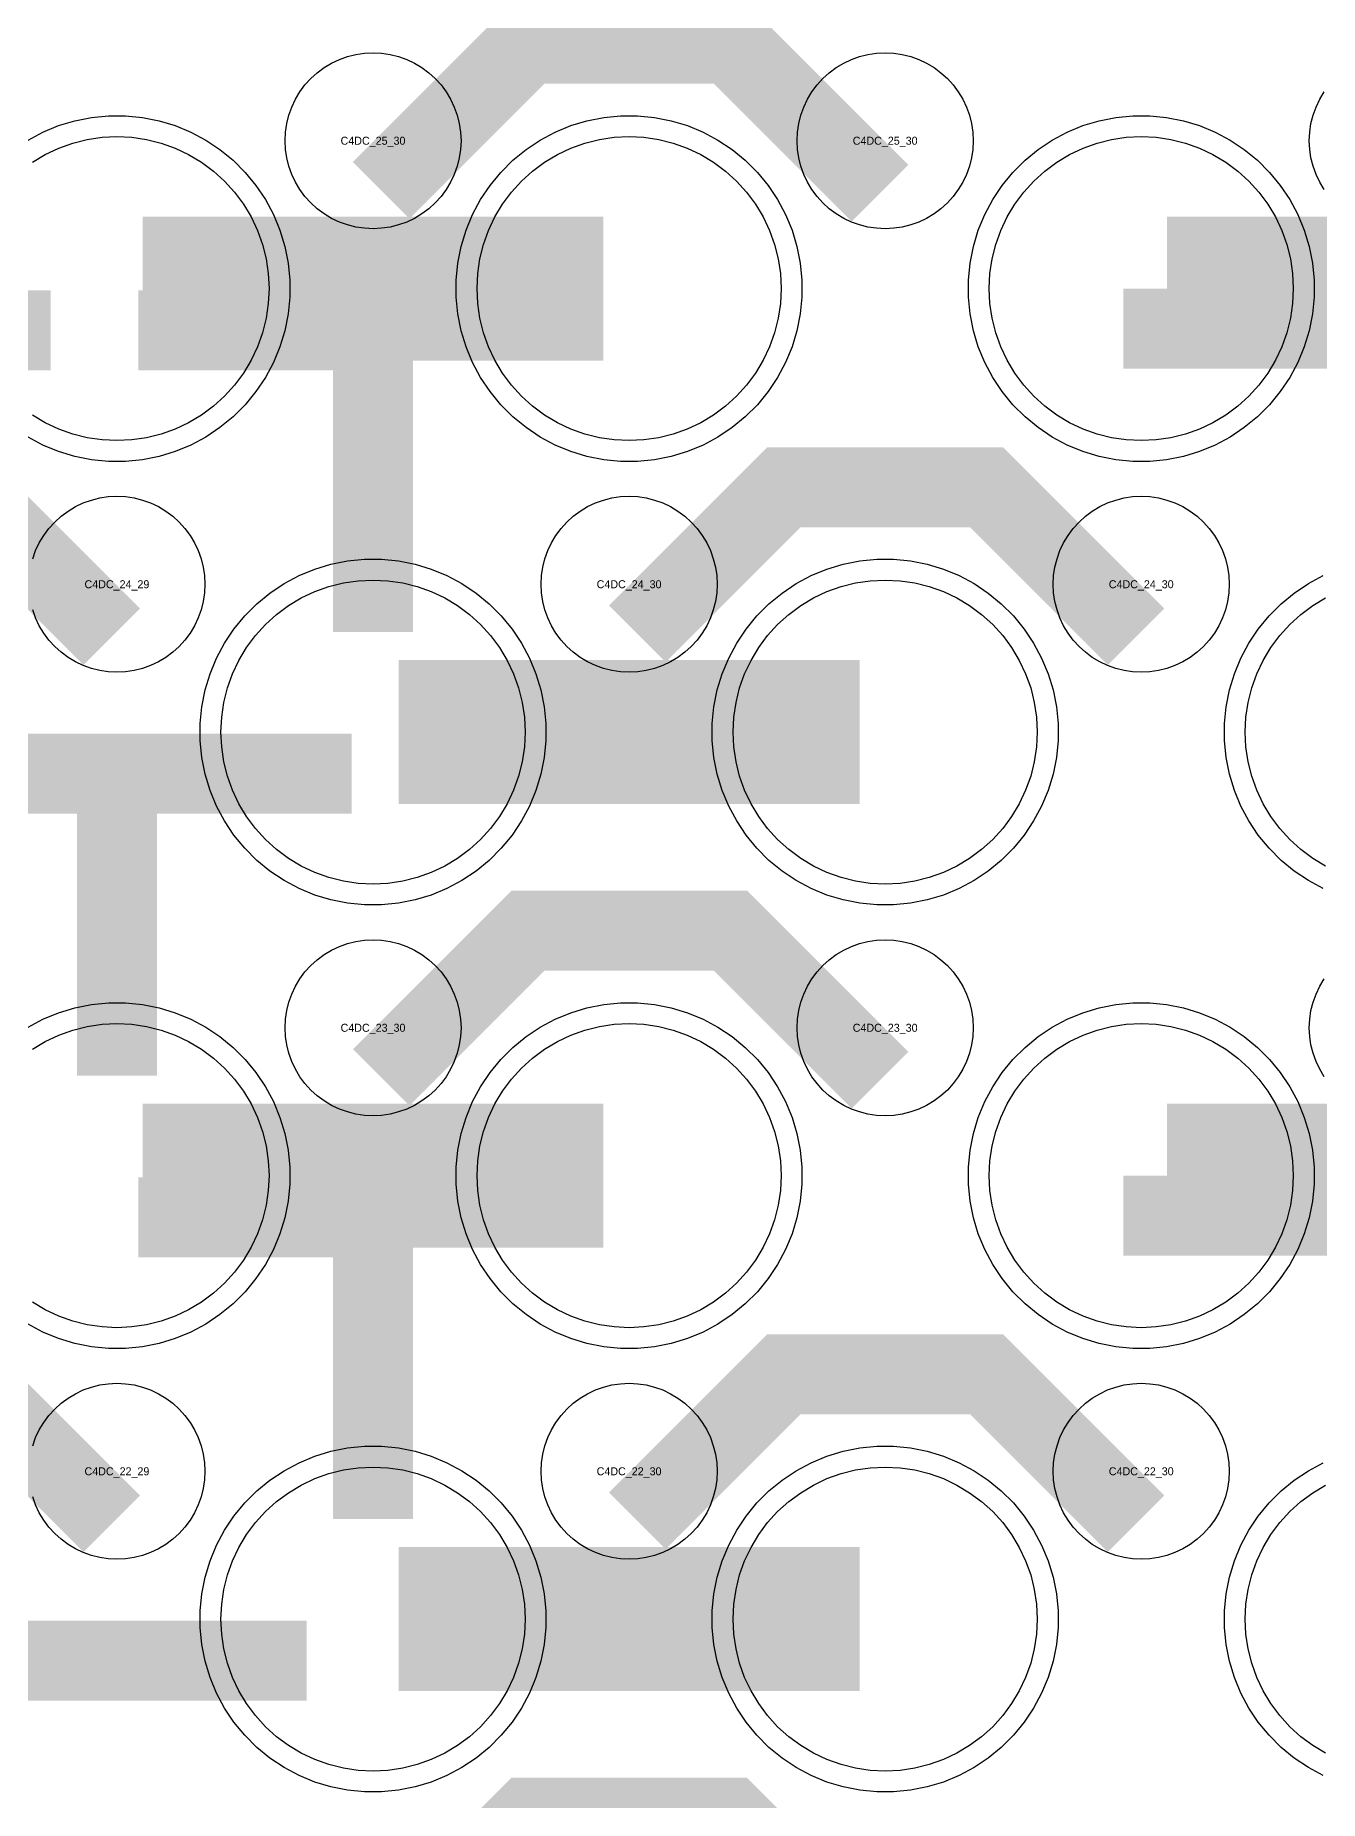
# Model space of a CAD drawing. Extents: x -11880 to 11880, y -14992 to 14992.
# Drawn here: x -2506 to -2104, y -11848 to -11296 of the extents above; entities that cross this region are included whole.
import ezdxf
from ezdxf.enums import TextEntityAlignment as Align

# ---------------------------------------------------------------- set-up
doc = ezdxf.new("R2010")
doc.units = 0
doc.header["$MEASUREMENT"] = 0
for name, color, linetype in [('GDS_775_DT_237', 138, 'CONTINUOUS'), ('RDL1_FS', 34, 'CONTINUOUS'), ('RDL_BS', 160, 'CONTINUOUS')]:
    doc.layers.add(name, color=color, linetype=linetype)

msp = doc.modelspace()

# ---------------------------------------------------------------- linework, layer by layer
at = {"layer": 'RDL1_FS'}
for points in [[(-2506.395, -11335.958), (-2502.395, -11333.56), (-2498.181, -11331.568), (-2493.791, -11329.996), (-2489.268, -11328.864), (-2484.657, -11328.18), (-2480, -11327.951), (-2475.343, -11328.18), (-2470.732, -11328.864), (-2466.209, -11329.996), (-2461.819, -11331.568), (-2457.605, -11333.56), (-2453.605, -11335.958), (-2449.86, -11338.736), (-2446.406, -11341.866), (-2443.276, -11345.32), (-2440.498, -11349.065), (-2438.1, -11353.065), (-2436.108, -11357.279), (-2434.536, -11361.669), (-2433.404, -11366.192), (-2432.72, -11370.803), (-2432.491, -11375.46), (-2432.72, -11380.117), (-2433.404, -11384.728), (-2434.536, -11389.251), (-2436.108, -11393.641), (-2438.1, -11397.855), (-2440.498, -11401.855), (-2443.276, -11405.6), (-2446.406, -11409.054), (-2449.86, -11412.184), (-2453.605, -11414.962), (-2457.605, -11417.36), (-2461.819, -11419.352), (-2466.209, -11420.924), (-2470.732, -11422.056), (-2475.343, -11422.74), (-2480, -11422.969), (-2484.657, -11422.74), (-2489.268, -11422.056), (-2493.791, -11420.924), (-2498.181, -11419.352), (-2502.395, -11417.36), (-2506.395, -11414.962)], [(-2102.395, -11555.925), (-2106.395, -11553.527), (-2110.14, -11550.749), (-2113.594, -11547.619), (-2116.724, -11544.165), (-2119.502, -11540.42), (-2121.9, -11536.42), (-2123.892, -11532.206), (-2125.464, -11527.816), (-2126.596, -11523.293), (-2127.28, -11518.682), (-2127.509, -11514.025), (-2127.28, -11509.368), (-2126.596, -11504.757), (-2125.464, -11500.234), (-2123.892, -11495.844), (-2121.9, -11491.63), (-2119.502, -11487.63), (-2116.724, -11483.885), (-2113.594, -11480.431), (-2110.14, -11477.301), (-2106.395, -11474.523), (-2102.395, -11472.125)], [(-2506.395, -11613.088), (-2502.395, -11610.69), (-2498.181, -11608.698), (-2493.791, -11607.126), (-2489.268, -11605.994), (-2484.657, -11605.31), (-2480, -11605.081), (-2475.343, -11605.31), (-2470.732, -11605.994), (-2466.209, -11607.126), (-2461.819, -11608.698), (-2457.605, -11610.69), (-2453.605, -11613.088), (-2449.86, -11615.866), (-2446.406, -11618.996), (-2443.276, -11622.45), (-2440.498, -11626.195), (-2438.1, -11630.195), (-2436.108, -11634.409), (-2434.536, -11638.799), (-2433.404, -11643.322), (-2432.72, -11647.933), (-2432.491, -11652.59), (-2432.72, -11657.247), (-2433.404, -11661.858), (-2434.536, -11666.381), (-2436.108, -11670.771), (-2438.1, -11674.985), (-2440.498, -11678.985), (-2443.276, -11682.73), (-2446.406, -11686.184), (-2449.86, -11689.314), (-2453.605, -11692.092), (-2457.605, -11694.49), (-2461.819, -11696.482), (-2466.209, -11698.054), (-2470.732, -11699.186), (-2475.343, -11699.87), (-2480, -11700.099), (-2484.657, -11699.87), (-2489.268, -11699.186), (-2493.791, -11698.054), (-2498.181, -11696.482), (-2502.395, -11694.49), (-2506.395, -11692.092)], [(-2102.395, -11833.055), (-2106.395, -11830.657), (-2110.14, -11827.879), (-2113.594, -11824.749), (-2116.724, -11821.295), (-2119.502, -11817.55), (-2121.9, -11813.55), (-2123.892, -11809.336), (-2125.464, -11804.946), (-2126.596, -11800.423), (-2127.28, -11795.812), (-2127.509, -11791.155), (-2127.28, -11786.498), (-2126.596, -11781.887), (-2125.464, -11777.364), (-2123.892, -11772.974), (-2121.9, -11768.76), (-2119.502, -11764.76), (-2116.724, -11761.015), (-2113.594, -11757.561), (-2110.14, -11754.431), (-2106.395, -11751.653), (-2102.395, -11749.255)]]:
    msp.add_lwpolyline(points, dxfattribs=at)
for points in [[(-2320, -11422.969), (-2324.657, -11422.74), (-2329.268, -11422.056), (-2333.791, -11420.924), (-2338.181, -11419.352), (-2342.395, -11417.36), (-2346.395, -11414.962), (-2350.14, -11412.184), (-2353.594, -11409.054), (-2356.724, -11405.6), (-2359.502, -11401.855), (-2361.9, -11397.855), (-2363.892, -11393.641), (-2365.464, -11389.251), (-2366.596, -11384.728), (-2367.28, -11380.117), (-2367.509, -11375.46), (-2367.28, -11370.803), (-2366.596, -11366.192), (-2365.464, -11361.669), (-2363.892, -11357.279), (-2361.9, -11353.065), (-2359.502, -11349.065), (-2356.724, -11345.32), (-2353.594, -11341.866), (-2350.14, -11338.736), (-2346.395, -11335.958), (-2342.395, -11333.56), (-2338.181, -11331.568), (-2333.791, -11329.996), (-2329.268, -11328.864), (-2324.657, -11328.18), (-2320, -11327.951), (-2315.343, -11328.18), (-2310.732, -11328.864), (-2306.209, -11329.996), (-2301.819, -11331.568), (-2297.605, -11333.56), (-2293.605, -11335.958), (-2289.86, -11338.736), (-2286.406, -11341.866), (-2283.276, -11345.32), (-2280.498, -11349.065), (-2278.1, -11353.065), (-2276.108, -11357.279), (-2274.536, -11361.669), (-2273.404, -11366.192), (-2272.72, -11370.803), (-2272.491, -11375.46), (-2272.72, -11380.117), (-2273.404, -11384.728), (-2274.536, -11389.251), (-2276.108, -11393.641), (-2278.1, -11397.855), (-2280.498, -11401.855), (-2283.276, -11405.6), (-2286.406, -11409.054), (-2289.86, -11412.184), (-2293.605, -11414.962), (-2297.605, -11417.36), (-2301.819, -11419.352), (-2306.209, -11420.924), (-2310.732, -11422.056), (-2315.343, -11422.74)], [(-2160, -11422.969), (-2164.657, -11422.74), (-2169.268, -11422.056), (-2173.791, -11420.924), (-2178.181, -11419.352), (-2182.395, -11417.36), (-2186.395, -11414.962), (-2190.14, -11412.184), (-2193.594, -11409.054), (-2196.724, -11405.6), (-2199.502, -11401.855), (-2201.9, -11397.855), (-2203.892, -11393.641), (-2205.464, -11389.251), (-2206.596, -11384.728), (-2207.28, -11380.117), (-2207.509, -11375.46), (-2207.28, -11370.803), (-2206.596, -11366.192), (-2205.464, -11361.669), (-2203.892, -11357.279), (-2201.9, -11353.065), (-2199.502, -11349.065), (-2196.724, -11345.32), (-2193.594, -11341.866), (-2190.14, -11338.736), (-2186.395, -11335.958), (-2182.395, -11333.56), (-2178.181, -11331.568), (-2173.791, -11329.996), (-2169.268, -11328.864), (-2164.657, -11328.18), (-2160, -11327.951), (-2155.343, -11328.18), (-2150.732, -11328.864), (-2146.209, -11329.996), (-2141.819, -11331.568), (-2137.605, -11333.56), (-2133.605, -11335.958), (-2129.86, -11338.736), (-2126.406, -11341.866), (-2123.276, -11345.32), (-2120.498, -11349.065), (-2118.1, -11353.065), (-2116.108, -11357.279), (-2114.536, -11361.669), (-2113.404, -11366.192), (-2112.72, -11370.803), (-2112.491, -11375.46), (-2112.72, -11380.117), (-2113.404, -11384.728), (-2114.536, -11389.251), (-2116.108, -11393.641), (-2118.1, -11397.855), (-2120.498, -11401.855), (-2123.276, -11405.6), (-2126.406, -11409.054), (-2129.86, -11412.184), (-2133.605, -11414.962), (-2137.605, -11417.36), (-2141.819, -11419.352), (-2146.209, -11420.924), (-2150.732, -11422.056), (-2155.343, -11422.74)], [(-2400, -11561.534), (-2404.657, -11561.305), (-2409.268, -11560.621), (-2413.791, -11559.489), (-2418.181, -11557.917), (-2422.395, -11555.925), (-2426.395, -11553.527), (-2430.14, -11550.749), (-2433.594, -11547.619), (-2436.724, -11544.165), (-2439.502, -11540.42), (-2441.9, -11536.42), (-2443.892, -11532.206), (-2445.464, -11527.816), (-2446.596, -11523.293), (-2447.28, -11518.682), (-2447.509, -11514.025), (-2447.28, -11509.368), (-2446.596, -11504.757), (-2445.464, -11500.234), (-2443.892, -11495.844), (-2441.9, -11491.63), (-2439.502, -11487.63), (-2436.724, -11483.885), (-2433.594, -11480.431), (-2430.14, -11477.301), (-2426.395, -11474.523), (-2422.395, -11472.125), (-2418.181, -11470.133), (-2413.791, -11468.561), (-2409.268, -11467.429), (-2404.657, -11466.745), (-2400, -11466.516), (-2395.343, -11466.745), (-2390.732, -11467.429), (-2386.209, -11468.561), (-2381.819, -11470.133), (-2377.605, -11472.125), (-2373.605, -11474.523), (-2369.86, -11477.301), (-2366.406, -11480.431), (-2363.276, -11483.885), (-2360.498, -11487.63), (-2358.1, -11491.63), (-2356.108, -11495.844), (-2354.536, -11500.234), (-2353.404, -11504.757), (-2352.72, -11509.368), (-2352.491, -11514.025), (-2352.72, -11518.682), (-2353.404, -11523.293), (-2354.536, -11527.816), (-2356.108, -11532.206), (-2358.1, -11536.42), (-2360.498, -11540.42), (-2363.276, -11544.165), (-2366.406, -11547.619), (-2369.86, -11550.749), (-2373.605, -11553.527), (-2377.605, -11555.925), (-2381.819, -11557.917), (-2386.209, -11559.489), (-2390.732, -11560.621), (-2395.343, -11561.305)], [(-2240, -11561.534), (-2244.657, -11561.305), (-2249.268, -11560.621), (-2253.791, -11559.489), (-2258.181, -11557.917), (-2262.395, -11555.925), (-2266.395, -11553.527), (-2270.14, -11550.749), (-2273.594, -11547.619), (-2276.724, -11544.165), (-2279.502, -11540.42), (-2281.9, -11536.42), (-2283.892, -11532.206), (-2285.464, -11527.816), (-2286.596, -11523.293), (-2287.28, -11518.682), (-2287.509, -11514.025), (-2287.28, -11509.368), (-2286.596, -11504.757), (-2285.464, -11500.234), (-2283.892, -11495.844), (-2281.9, -11491.63), (-2279.502, -11487.63), (-2276.724, -11483.885), (-2273.594, -11480.431), (-2270.14, -11477.301), (-2266.395, -11474.523), (-2262.395, -11472.125), (-2258.181, -11470.133), (-2253.791, -11468.561), (-2249.268, -11467.429), (-2244.657, -11466.745), (-2240, -11466.516), (-2235.343, -11466.745), (-2230.732, -11467.429), (-2226.209, -11468.561), (-2221.819, -11470.133), (-2217.605, -11472.125), (-2213.605, -11474.523), (-2209.86, -11477.301), (-2206.406, -11480.431), (-2203.276, -11483.885), (-2200.498, -11487.63), (-2198.1, -11491.63), (-2196.108, -11495.844), (-2194.536, -11500.234), (-2193.404, -11504.757), (-2192.72, -11509.368), (-2192.491, -11514.025), (-2192.72, -11518.682), (-2193.404, -11523.293), (-2194.536, -11527.816), (-2196.108, -11532.206), (-2198.1, -11536.42), (-2200.498, -11540.42), (-2203.276, -11544.165), (-2206.406, -11547.619), (-2209.86, -11550.749), (-2213.605, -11553.527), (-2217.605, -11555.925), (-2221.819, -11557.917), (-2226.209, -11559.489), (-2230.732, -11560.621), (-2235.343, -11561.305)], [(-2320, -11700.099), (-2324.657, -11699.87), (-2329.268, -11699.186), (-2333.791, -11698.054), (-2338.181, -11696.482), (-2342.395, -11694.49), (-2346.395, -11692.092), (-2350.14, -11689.314), (-2353.594, -11686.184), (-2356.724, -11682.73), (-2359.502, -11678.985), (-2361.9, -11674.985), (-2363.892, -11670.771), (-2365.464, -11666.381), (-2366.596, -11661.858), (-2367.28, -11657.247), (-2367.509, -11652.59), (-2367.28, -11647.933), (-2366.596, -11643.322), (-2365.464, -11638.799), (-2363.892, -11634.409), (-2361.9, -11630.195), (-2359.502, -11626.195), (-2356.724, -11622.45), (-2353.594, -11618.996), (-2350.14, -11615.866), (-2346.395, -11613.088), (-2342.395, -11610.69), (-2338.181, -11608.698), (-2333.791, -11607.126), (-2329.268, -11605.994), (-2324.657, -11605.31), (-2320, -11605.081), (-2315.343, -11605.31), (-2310.732, -11605.994), (-2306.209, -11607.126), (-2301.819, -11608.698), (-2297.605, -11610.69), (-2293.605, -11613.088), (-2289.86, -11615.866), (-2286.406, -11618.996), (-2283.276, -11622.45), (-2280.498, -11626.195), (-2278.1, -11630.195), (-2276.108, -11634.409), (-2274.536, -11638.799), (-2273.404, -11643.322), (-2272.72, -11647.933), (-2272.491, -11652.59), (-2272.72, -11657.247), (-2273.404, -11661.858), (-2274.536, -11666.381), (-2276.108, -11670.771), (-2278.1, -11674.985), (-2280.498, -11678.985), (-2283.276, -11682.73), (-2286.406, -11686.184), (-2289.86, -11689.314), (-2293.605, -11692.092), (-2297.605, -11694.49), (-2301.819, -11696.482), (-2306.209, -11698.054), (-2310.732, -11699.186), (-2315.343, -11699.87)], [(-2160, -11700.099), (-2164.657, -11699.87), (-2169.268, -11699.186), (-2173.791, -11698.054), (-2178.181, -11696.482), (-2182.395, -11694.49), (-2186.395, -11692.092), (-2190.14, -11689.314), (-2193.594, -11686.184), (-2196.724, -11682.73), (-2199.502, -11678.985), (-2201.9, -11674.985), (-2203.892, -11670.771), (-2205.464, -11666.381), (-2206.596, -11661.858), (-2207.28, -11657.247), (-2207.509, -11652.59), (-2207.28, -11647.933), (-2206.596, -11643.322), (-2205.464, -11638.799), (-2203.892, -11634.409), (-2201.9, -11630.195), (-2199.502, -11626.195), (-2196.724, -11622.45), (-2193.594, -11618.996), (-2190.14, -11615.866), (-2186.395, -11613.088), (-2182.395, -11610.69), (-2178.181, -11608.698), (-2173.791, -11607.126), (-2169.268, -11605.994), (-2164.657, -11605.31), (-2160, -11605.081), (-2155.343, -11605.31), (-2150.732, -11605.994), (-2146.209, -11607.126), (-2141.819, -11608.698), (-2137.605, -11610.69), (-2133.605, -11613.088), (-2129.86, -11615.866), (-2126.406, -11618.996), (-2123.276, -11622.45), (-2120.498, -11626.195), (-2118.1, -11630.195), (-2116.108, -11634.409), (-2114.536, -11638.799), (-2113.404, -11643.322), (-2112.72, -11647.933), (-2112.491, -11652.59), (-2112.72, -11657.247), (-2113.404, -11661.858), (-2114.536, -11666.381), (-2116.108, -11670.771), (-2118.1, -11674.985), (-2120.498, -11678.985), (-2123.276, -11682.73), (-2126.406, -11686.184), (-2129.86, -11689.314), (-2133.605, -11692.092), (-2137.605, -11694.49), (-2141.819, -11696.482), (-2146.209, -11698.054), (-2150.732, -11699.186), (-2155.343, -11699.87)], [(-2400, -11838.664), (-2404.657, -11838.435), (-2409.268, -11837.751), (-2413.791, -11836.619), (-2418.181, -11835.047), (-2422.395, -11833.055), (-2426.395, -11830.657), (-2430.14, -11827.879), (-2433.594, -11824.749), (-2436.724, -11821.295), (-2439.502, -11817.55), (-2441.9, -11813.55), (-2443.892, -11809.336), (-2445.464, -11804.946), (-2446.596, -11800.423), (-2447.28, -11795.812), (-2447.509, -11791.155), (-2447.28, -11786.498), (-2446.596, -11781.887), (-2445.464, -11777.364), (-2443.892, -11772.974), (-2441.9, -11768.76), (-2439.502, -11764.76), (-2436.724, -11761.015), (-2433.594, -11757.561), (-2430.14, -11754.431), (-2426.395, -11751.653), (-2422.395, -11749.255), (-2418.181, -11747.263), (-2413.791, -11745.691), (-2409.268, -11744.559), (-2404.657, -11743.875), (-2400, -11743.646), (-2395.343, -11743.875), (-2390.732, -11744.559), (-2386.209, -11745.691), (-2381.819, -11747.263), (-2377.605, -11749.255), (-2373.605, -11751.653), (-2369.86, -11754.431), (-2366.406, -11757.561), (-2363.276, -11761.015), (-2360.498, -11764.76), (-2358.1, -11768.76), (-2356.108, -11772.974), (-2354.536, -11777.364), (-2353.404, -11781.887), (-2352.72, -11786.498), (-2352.491, -11791.155), (-2352.72, -11795.812), (-2353.404, -11800.423), (-2354.536, -11804.946), (-2356.108, -11809.336), (-2358.1, -11813.55), (-2360.498, -11817.55), (-2363.276, -11821.295), (-2366.406, -11824.749), (-2369.86, -11827.879), (-2373.605, -11830.657), (-2377.605, -11833.055), (-2381.819, -11835.047), (-2386.209, -11836.619), (-2390.732, -11837.751), (-2395.343, -11838.435)], [(-2240, -11838.664), (-2244.657, -11838.435), (-2249.268, -11837.751), (-2253.791, -11836.619), (-2258.181, -11835.047), (-2262.395, -11833.055), (-2266.395, -11830.657), (-2270.14, -11827.879), (-2273.594, -11824.749), (-2276.724, -11821.295), (-2279.502, -11817.55), (-2281.9, -11813.55), (-2283.892, -11809.336), (-2285.464, -11804.946), (-2286.596, -11800.423), (-2287.28, -11795.812), (-2287.509, -11791.155), (-2287.28, -11786.498), (-2286.596, -11781.887), (-2285.464, -11777.364), (-2283.892, -11772.974), (-2281.9, -11768.76), (-2279.502, -11764.76), (-2276.724, -11761.015), (-2273.594, -11757.561), (-2270.14, -11754.431), (-2266.395, -11751.653), (-2262.395, -11749.255), (-2258.181, -11747.263), (-2253.791, -11745.691), (-2249.268, -11744.559), (-2244.657, -11743.875), (-2240, -11743.646), (-2235.343, -11743.875), (-2230.732, -11744.559), (-2226.209, -11745.691), (-2221.819, -11747.263), (-2217.605, -11749.255), (-2213.605, -11751.653), (-2209.86, -11754.431), (-2206.406, -11757.561), (-2203.276, -11761.015), (-2200.498, -11764.76), (-2198.1, -11768.76), (-2196.108, -11772.974), (-2194.536, -11777.364), (-2193.404, -11781.887), (-2192.72, -11786.498), (-2192.491, -11791.155), (-2192.72, -11795.812), (-2193.404, -11800.423), (-2194.536, -11804.946), (-2196.108, -11809.336), (-2198.1, -11813.55), (-2200.498, -11817.55), (-2203.276, -11821.295), (-2206.406, -11824.749), (-2209.86, -11827.879), (-2213.605, -11830.657), (-2217.605, -11833.055), (-2221.819, -11835.047), (-2226.209, -11836.619), (-2230.732, -11837.751), (-2235.343, -11838.435)]]:
    msp.add_lwpolyline(points, close=True, dxfattribs=at)
for points in [[(-2471.998, -11375.46, 45, 45, 0), (-2399.998, -11375.46, 45, 45, 0)], [(-2399.998, -11375.46, 45, 45, 0), (-2327.998, -11375.46, 45, 45, 0)], [(-2151.998, -11375.46, 45, 45, 0), (-2079.998, -11375.46, 45, 45, 0)], [(-2391.998, -11514.025, 45, 45, 0), (-2319.998, -11514.025, 45, 45, 0)], [(-2319.998, -11514.025, 45, 45, 0), (-2247.998, -11514.025, 45, 45, 0)], [(-2471.998, -11652.59, 45, 45, 0), (-2399.998, -11652.59, 45, 45, 0)], [(-2399.998, -11652.59, 45, 45, 0), (-2327.998, -11652.59, 45, 45, 0)], [(-2151.998, -11652.59, 45, 45, 0), (-2079.998, -11652.59, 45, 45, 0)], [(-2391.998, -11791.155, 45, 45, 0), (-2319.998, -11791.155, 45, 45, 0)], [(-2319.998, -11791.155, 45, 45, 0), (-2247.998, -11791.155, 45, 45, 0)]]:
    msp.add_lwpolyline(points, format="xyseb", dxfattribs=at)
at = {"layer": 'RDL_BS'}
for points in [[(-2397.438, -11344.774, 25, 25, 0), (-2351.623, -11298.959, 25, 25, 0), (-2318.07, -11298.959, 25, 25, 0)], [(-2241.599, -11345.673, 25, 25, 0), (-2288.313, -11298.959, 25, 25, 0), (-2318.071, -11298.959, 25, 25, 0)], [(-2400, -11482.75, 25, 25, 0), (-2400, -11375.973, 25, 25, 0)], [(-2609.984, -11388.473, 25, 25, 0), (-2500.719, -11388.473, 25, 25, 0)], [(-2387.5, -11388.473, 25, 25, 0), (-2473.333, -11388.473, 25, 25, 0)], [(-2427.056, -11388.473, 25, 25, 0), (-2468.26, -11388.473, 25, 25, 0)], [(-2165.603, -11387.96, 25, 25, 0), (-1987.5, -11387.96, 25, 25, 0)], [(-2400, -11406.442, 25, 25, 0), (-2400, -11452.062, 25, 25, 0)], [(-2481.599, -11484.238, 25, 25, 0), (-2528.313, -11437.524, 25, 25, 0), (-2558.071, -11437.524, 25, 25, 0)], [(-2317.438, -11483.339, 25, 25, 0), (-2271.623, -11437.524, 25, 25, 0), (-2238.07, -11437.524, 25, 25, 0)], [(-2161.599, -11484.238, 25, 25, 0), (-2208.313, -11437.524, 25, 25, 0), (-2238.071, -11437.524, 25, 25, 0)], [(-2480, -11621.315, 25, 25, 0), (-2480, -11514.538, 25, 25, 0)], [(-2529.984, -11527.038, 25, 25, 0), (-2420.719, -11527.038, 25, 25, 0)], [(-2492.5, -11527.038, 25, 25, 0), (-2406.667, -11527.038, 25, 25, 0)], [(-2452.944, -11527.038, 25, 25, 0), (-2411.74, -11527.038, 25, 25, 0)], [(-2480, -11545.007, 25, 25, 0), (-2480, -11590.627, 25, 25, 0)], [(-2397.438, -11621.904, 25, 25, 0), (-2351.623, -11576.089, 25, 25, 0), (-2318.07, -11576.089, 25, 25, 0)], [(-2241.599, -11622.803, 25, 25, 0), (-2288.313, -11576.089, 25, 25, 0), (-2318.071, -11576.089, 25, 25, 0)], [(-2400, -11759.88, 25, 25, 0), (-2400, -11653.103, 25, 25, 0)], [(-2387.5, -11665.603, 25, 25, 0), (-2473.333, -11665.603, 25, 25, 0)], [(-2427.056, -11665.603, 25, 25, 0), (-2468.26, -11665.603, 25, 25, 0)], [(-2165.603, -11665.09, 25, 25, 0), (-1987.5, -11665.09, 25, 25, 0)], [(-2400, -11683.572, 25, 25, 0), (-2400, -11729.192, 25, 25, 0)], [(-2481.599, -11761.368, 25, 25, 0), (-2528.313, -11714.654, 25, 25, 0), (-2558.071, -11714.654, 25, 25, 0)], [(-2317.438, -11760.469, 25, 25, 0), (-2271.623, -11714.654, 25, 25, 0), (-2238.07, -11714.654, 25, 25, 0)], [(-2161.599, -11761.368, 25, 25, 0), (-2208.313, -11714.654, 25, 25, 0), (-2238.071, -11714.654, 25, 25, 0)], [(-2529.984, -11804.168, 25, 25, 0), (-2420.719, -11804.168, 25, 25, 0)], [(-2397.438, -11899.034, 25, 25, 0), (-2351.623, -11853.219, 25, 25, 0), (-2318.07, -11853.219, 25, 25, 0)], [(-2241.599, -11899.933, 25, 25, 0), (-2288.313, -11853.219, 25, 25, 0), (-2318.071, -11853.219, 25, 25, 0)]]:
    msp.add_lwpolyline(points, format="xyseb", dxfattribs=at)
for points in [[(-2400, -11356.766), (-2402.693, -11356.634), (-2405.365, -11356.238), (-2407.984, -11355.581), (-2410.519, -11354.674), (-2412.956, -11353.522), (-2415.28, -11352.129), (-2417.443, -11350.526), (-2419.442, -11348.714), (-2421.254, -11346.715), (-2422.857, -11344.552), (-2424.25, -11342.228), (-2425.402, -11339.791), (-2426.309, -11337.256), (-2426.966, -11334.637), (-2427.362, -11331.965), (-2427.494, -11329.272), (-2427.362, -11326.579), (-2426.966, -11323.907), (-2426.309, -11321.288), (-2425.402, -11318.753), (-2424.25, -11316.316), (-2422.857, -11313.992), (-2421.254, -11311.829), (-2419.442, -11309.83), (-2417.443, -11308.018), (-2415.28, -11306.415), (-2412.956, -11305.022), (-2410.519, -11303.87), (-2407.984, -11302.963), (-2405.365, -11302.306), (-2402.693, -11301.91), (-2400, -11301.778), (-2397.307, -11301.91), (-2394.635, -11302.306), (-2392.016, -11302.963), (-2389.481, -11303.87), (-2387.044, -11305.022), (-2384.72, -11306.415), (-2382.557, -11308.018), (-2380.558, -11309.83), (-2378.746, -11311.829), (-2377.143, -11313.992), (-2375.75, -11316.316), (-2374.598, -11318.753), (-2373.691, -11321.288), (-2373.034, -11323.907), (-2372.638, -11326.579), (-2372.506, -11329.272), (-2372.638, -11331.965), (-2373.034, -11334.637), (-2373.691, -11337.256), (-2374.598, -11339.791), (-2375.75, -11342.228), (-2377.143, -11344.552), (-2378.746, -11346.715), (-2380.558, -11348.714), (-2382.557, -11350.526), (-2384.72, -11352.129), (-2387.044, -11353.522), (-2389.481, -11354.674), (-2392.016, -11355.581), (-2394.635, -11356.238), (-2397.307, -11356.634)], [(-2240, -11356.766), (-2242.693, -11356.634), (-2245.365, -11356.238), (-2247.984, -11355.581), (-2250.519, -11354.674), (-2252.956, -11353.522), (-2255.28, -11352.129), (-2257.443, -11350.526), (-2259.442, -11348.714), (-2261.254, -11346.715), (-2262.857, -11344.552), (-2264.25, -11342.228), (-2265.402, -11339.791), (-2266.309, -11337.256), (-2266.966, -11334.637), (-2267.362, -11331.965), (-2267.494, -11329.272), (-2267.362, -11326.579), (-2266.966, -11323.907), (-2266.309, -11321.288), (-2265.402, -11318.753), (-2264.25, -11316.316), (-2262.857, -11313.992), (-2261.254, -11311.829), (-2259.442, -11309.83), (-2257.443, -11308.018), (-2255.28, -11306.415), (-2252.956, -11305.022), (-2250.519, -11303.87), (-2247.984, -11302.963), (-2245.365, -11302.306), (-2242.693, -11301.91), (-2240, -11301.778), (-2237.307, -11301.91), (-2234.635, -11302.306), (-2232.016, -11302.963), (-2229.481, -11303.87), (-2227.044, -11305.022), (-2224.72, -11306.415), (-2222.557, -11308.018), (-2220.558, -11309.83), (-2218.746, -11311.829), (-2217.143, -11313.992), (-2215.75, -11316.316), (-2214.598, -11318.753), (-2213.691, -11321.288), (-2213.034, -11323.907), (-2212.638, -11326.579), (-2212.506, -11329.272), (-2212.638, -11331.965), (-2213.034, -11334.637), (-2213.691, -11337.256), (-2214.598, -11339.791), (-2215.75, -11342.228), (-2217.143, -11344.552), (-2218.746, -11346.715), (-2220.558, -11348.714), (-2222.557, -11350.526), (-2224.72, -11352.129), (-2227.044, -11353.522), (-2229.481, -11354.674), (-2232.016, -11355.581), (-2234.635, -11356.238), (-2237.307, -11356.634)], [(-2322.644, -11429.46), (-2327.938, -11428.943), (-2333.165, -11427.897), (-2338.205, -11426.366), (-2343.115, -11424.335), (-2347.777, -11421.843), (-2352.191, -11418.896), (-2356.292, -11415.534), (-2360.074, -11411.752), (-2363.436, -11407.651), (-2366.383, -11403.237), (-2368.875, -11398.575), (-2370.906, -11393.665), (-2372.437, -11388.625), (-2373.483, -11383.398), (-2374, -11378.104), (-2374, -11372.816), (-2373.483, -11367.522), (-2372.437, -11362.295), (-2370.906, -11357.255), (-2368.875, -11352.345), (-2366.383, -11347.683), (-2363.436, -11343.269), (-2360.074, -11339.168), (-2356.292, -11335.386), (-2352.191, -11332.024), (-2347.777, -11329.077), (-2343.115, -11326.585), (-2338.205, -11324.554), (-2333.165, -11323.023), (-2327.938, -11321.977), (-2322.644, -11321.46), (-2317.356, -11321.46), (-2312.062, -11321.977), (-2306.835, -11323.023), (-2301.795, -11324.554), (-2296.885, -11326.585), (-2292.223, -11329.077), (-2287.809, -11332.024), (-2283.708, -11335.386), (-2279.926, -11339.168), (-2276.564, -11343.269), (-2273.617, -11347.683), (-2271.125, -11352.345), (-2269.094, -11357.255), (-2267.563, -11362.295), (-2266.517, -11367.522), (-2266, -11372.816), (-2266, -11378.104), (-2266.517, -11383.398), (-2267.563, -11388.625), (-2269.094, -11393.665), (-2271.125, -11398.575), (-2273.617, -11403.237), (-2276.564, -11407.651), (-2279.926, -11411.752), (-2283.708, -11415.534), (-2287.809, -11418.896), (-2292.223, -11421.843), (-2296.885, -11424.335), (-2301.795, -11426.366), (-2306.835, -11427.897), (-2312.062, -11428.943), (-2317.356, -11429.46)], [(-2162.644, -11429.46), (-2167.938, -11428.943), (-2173.165, -11427.897), (-2178.205, -11426.366), (-2183.115, -11424.335), (-2187.777, -11421.843), (-2192.191, -11418.896), (-2196.292, -11415.534), (-2200.074, -11411.752), (-2203.436, -11407.651), (-2206.383, -11403.237), (-2208.875, -11398.575), (-2210.906, -11393.665), (-2212.437, -11388.625), (-2213.483, -11383.398), (-2214, -11378.104), (-2214, -11372.816), (-2213.483, -11367.522), (-2212.437, -11362.295), (-2210.906, -11357.255), (-2208.875, -11352.345), (-2206.383, -11347.683), (-2203.436, -11343.269), (-2200.074, -11339.168), (-2196.292, -11335.386), (-2192.191, -11332.024), (-2187.777, -11329.077), (-2183.115, -11326.585), (-2178.205, -11324.554), (-2173.165, -11323.023), (-2167.938, -11321.977), (-2162.644, -11321.46), (-2157.356, -11321.46), (-2152.062, -11321.977), (-2146.835, -11323.023), (-2141.795, -11324.554), (-2136.885, -11326.585), (-2132.223, -11329.077), (-2127.809, -11332.024), (-2123.708, -11335.386), (-2119.926, -11339.168), (-2116.564, -11343.269), (-2113.617, -11347.683), (-2111.125, -11352.345), (-2109.094, -11357.255), (-2107.563, -11362.295), (-2106.517, -11367.522), (-2106, -11372.816), (-2106, -11378.104), (-2106.517, -11383.398), (-2107.563, -11388.625), (-2109.094, -11393.665), (-2111.125, -11398.575), (-2113.617, -11403.237), (-2116.564, -11407.651), (-2119.926, -11411.752), (-2123.708, -11415.534), (-2127.809, -11418.896), (-2132.223, -11421.843), (-2136.885, -11424.335), (-2141.795, -11426.366), (-2146.835, -11427.897), (-2152.062, -11428.943), (-2157.356, -11429.46)], [(-2320, -11495.331), (-2322.693, -11495.199), (-2325.365, -11494.803), (-2327.984, -11494.146), (-2330.519, -11493.239), (-2332.956, -11492.087), (-2335.28, -11490.694), (-2337.443, -11489.091), (-2339.442, -11487.279), (-2341.254, -11485.28), (-2342.857, -11483.117), (-2344.25, -11480.793), (-2345.402, -11478.356), (-2346.309, -11475.821), (-2346.966, -11473.202), (-2347.362, -11470.53), (-2347.494, -11467.837), (-2347.362, -11465.144), (-2346.966, -11462.472), (-2346.309, -11459.853), (-2345.402, -11457.318), (-2344.25, -11454.881), (-2342.857, -11452.557), (-2341.254, -11450.394), (-2339.442, -11448.395), (-2337.443, -11446.583), (-2335.28, -11444.98), (-2332.956, -11443.587), (-2330.519, -11442.435), (-2327.984, -11441.528), (-2325.365, -11440.871), (-2322.693, -11440.475), (-2320, -11440.343), (-2317.307, -11440.475), (-2314.635, -11440.871), (-2312.016, -11441.528), (-2309.481, -11442.435), (-2307.044, -11443.587), (-2304.72, -11444.98), (-2302.557, -11446.583), (-2300.558, -11448.395), (-2298.746, -11450.394), (-2297.143, -11452.557), (-2295.75, -11454.881), (-2294.598, -11457.318), (-2293.691, -11459.853), (-2293.034, -11462.472), (-2292.638, -11465.144), (-2292.506, -11467.837), (-2292.638, -11470.53), (-2293.034, -11473.202), (-2293.691, -11475.821), (-2294.598, -11478.356), (-2295.75, -11480.793), (-2297.143, -11483.117), (-2298.746, -11485.28), (-2300.558, -11487.279), (-2302.557, -11489.091), (-2304.72, -11490.694), (-2307.044, -11492.087), (-2309.481, -11493.239), (-2312.016, -11494.146), (-2314.635, -11494.803), (-2317.307, -11495.199)], [(-2160, -11495.331), (-2162.693, -11495.199), (-2165.365, -11494.803), (-2167.984, -11494.146), (-2170.519, -11493.239), (-2172.956, -11492.087), (-2175.28, -11490.694), (-2177.443, -11489.091), (-2179.442, -11487.279), (-2181.254, -11485.28), (-2182.857, -11483.117), (-2184.25, -11480.793), (-2185.402, -11478.356), (-2186.309, -11475.821), (-2186.966, -11473.202), (-2187.362, -11470.53), (-2187.494, -11467.837), (-2187.362, -11465.144), (-2186.966, -11462.472), (-2186.309, -11459.853), (-2185.402, -11457.318), (-2184.25, -11454.881), (-2182.857, -11452.557), (-2181.254, -11450.394), (-2179.442, -11448.395), (-2177.443, -11446.583), (-2175.28, -11444.98), (-2172.956, -11443.587), (-2170.519, -11442.435), (-2167.984, -11441.528), (-2165.365, -11440.871), (-2162.693, -11440.475), (-2160, -11440.343), (-2157.307, -11440.475), (-2154.635, -11440.871), (-2152.016, -11441.528), (-2149.481, -11442.435), (-2147.044, -11443.587), (-2144.72, -11444.98), (-2142.557, -11446.583), (-2140.558, -11448.395), (-2138.746, -11450.394), (-2137.143, -11452.557), (-2135.75, -11454.881), (-2134.598, -11457.318), (-2133.691, -11459.853), (-2133.034, -11462.472), (-2132.638, -11465.144), (-2132.506, -11467.837), (-2132.638, -11470.53), (-2133.034, -11473.202), (-2133.691, -11475.821), (-2134.598, -11478.356), (-2135.75, -11480.793), (-2137.143, -11483.117), (-2138.746, -11485.28), (-2140.558, -11487.279), (-2142.557, -11489.091), (-2144.72, -11490.694), (-2147.044, -11492.087), (-2149.481, -11493.239), (-2152.016, -11494.146), (-2154.635, -11494.803), (-2157.307, -11495.199)], [(-2402.644, -11568.025), (-2407.938, -11567.508), (-2413.165, -11566.462), (-2418.205, -11564.931), (-2423.115, -11562.9), (-2427.777, -11560.408), (-2432.191, -11557.461), (-2436.292, -11554.099), (-2440.074, -11550.317), (-2443.436, -11546.216), (-2446.383, -11541.802), (-2448.875, -11537.14), (-2450.906, -11532.23), (-2452.437, -11527.19), (-2453.483, -11521.963), (-2454, -11516.669), (-2454, -11511.381), (-2453.483, -11506.087), (-2452.437, -11500.86), (-2450.906, -11495.82), (-2448.875, -11490.91), (-2446.383, -11486.248), (-2443.436, -11481.834), (-2440.074, -11477.733), (-2436.292, -11473.951), (-2432.191, -11470.589), (-2427.777, -11467.642), (-2423.115, -11465.15), (-2418.205, -11463.119), (-2413.165, -11461.588), (-2407.938, -11460.542), (-2402.644, -11460.025), (-2397.356, -11460.025), (-2392.062, -11460.542), (-2386.835, -11461.588), (-2381.795, -11463.119), (-2376.885, -11465.15), (-2372.223, -11467.642), (-2367.809, -11470.589), (-2363.708, -11473.951), (-2359.926, -11477.733), (-2356.564, -11481.834), (-2353.617, -11486.248), (-2351.125, -11490.91), (-2349.094, -11495.82), (-2347.563, -11500.86), (-2346.517, -11506.087), (-2346, -11511.381), (-2346, -11516.669), (-2346.517, -11521.963), (-2347.563, -11527.19), (-2349.094, -11532.23), (-2351.125, -11537.14), (-2353.617, -11541.802), (-2356.564, -11546.216), (-2359.926, -11550.317), (-2363.708, -11554.099), (-2367.809, -11557.461), (-2372.223, -11560.408), (-2376.885, -11562.9), (-2381.795, -11564.931), (-2386.835, -11566.462), (-2392.062, -11567.508), (-2397.356, -11568.025)], [(-2242.644, -11568.025), (-2247.938, -11567.508), (-2253.165, -11566.462), (-2258.205, -11564.931), (-2263.115, -11562.9), (-2267.777, -11560.408), (-2272.191, -11557.461), (-2276.292, -11554.099), (-2280.074, -11550.317), (-2283.436, -11546.216), (-2286.383, -11541.802), (-2288.875, -11537.14), (-2290.906, -11532.23), (-2292.437, -11527.19), (-2293.483, -11521.963), (-2294, -11516.669), (-2294, -11511.381), (-2293.483, -11506.087), (-2292.437, -11500.86), (-2290.906, -11495.82), (-2288.875, -11490.91), (-2286.383, -11486.248), (-2283.436, -11481.834), (-2280.074, -11477.733), (-2276.292, -11473.951), (-2272.191, -11470.589), (-2267.777, -11467.642), (-2263.115, -11465.15), (-2258.205, -11463.119), (-2253.165, -11461.588), (-2247.938, -11460.542), (-2242.644, -11460.025), (-2237.356, -11460.025), (-2232.062, -11460.542), (-2226.835, -11461.588), (-2221.795, -11463.119), (-2216.885, -11465.15), (-2212.223, -11467.642), (-2207.809, -11470.589), (-2203.708, -11473.951), (-2199.926, -11477.733), (-2196.564, -11481.834), (-2193.617, -11486.248), (-2191.125, -11490.91), (-2189.094, -11495.82), (-2187.563, -11500.86), (-2186.517, -11506.087), (-2186, -11511.381), (-2186, -11516.669), (-2186.517, -11521.963), (-2187.563, -11527.19), (-2189.094, -11532.23), (-2191.125, -11537.14), (-2193.617, -11541.802), (-2196.564, -11546.216), (-2199.926, -11550.317), (-2203.708, -11554.099), (-2207.809, -11557.461), (-2212.223, -11560.408), (-2216.885, -11562.9), (-2221.795, -11564.931), (-2226.835, -11566.462), (-2232.062, -11567.508), (-2237.356, -11568.025)], [(-2400, -11633.896), (-2402.693, -11633.764), (-2405.365, -11633.368), (-2407.984, -11632.711), (-2410.519, -11631.804), (-2412.956, -11630.652), (-2415.28, -11629.259), (-2417.443, -11627.656), (-2419.442, -11625.844), (-2421.254, -11623.845), (-2422.857, -11621.682), (-2424.25, -11619.358), (-2425.402, -11616.921), (-2426.309, -11614.386), (-2426.966, -11611.767), (-2427.362, -11609.095), (-2427.494, -11606.402), (-2427.362, -11603.709), (-2426.966, -11601.037), (-2426.309, -11598.418), (-2425.402, -11595.883), (-2424.25, -11593.446), (-2422.857, -11591.122), (-2421.254, -11588.959), (-2419.442, -11586.96), (-2417.443, -11585.148), (-2415.28, -11583.545), (-2412.956, -11582.152), (-2410.519, -11581), (-2407.984, -11580.093), (-2405.365, -11579.436), (-2402.693, -11579.04), (-2400, -11578.908), (-2397.307, -11579.04), (-2394.635, -11579.436), (-2392.016, -11580.093), (-2389.481, -11581), (-2387.044, -11582.152), (-2384.72, -11583.545), (-2382.557, -11585.148), (-2380.558, -11586.96), (-2378.746, -11588.959), (-2377.143, -11591.122), (-2375.75, -11593.446), (-2374.598, -11595.883), (-2373.691, -11598.418), (-2373.034, -11601.037), (-2372.638, -11603.709), (-2372.506, -11606.402), (-2372.638, -11609.095), (-2373.034, -11611.767), (-2373.691, -11614.386), (-2374.598, -11616.921), (-2375.75, -11619.358), (-2377.143, -11621.682), (-2378.746, -11623.845), (-2380.558, -11625.844), (-2382.557, -11627.656), (-2384.72, -11629.259), (-2387.044, -11630.652), (-2389.481, -11631.804), (-2392.016, -11632.711), (-2394.635, -11633.368), (-2397.307, -11633.764)], [(-2240, -11633.896), (-2242.693, -11633.764), (-2245.365, -11633.368), (-2247.984, -11632.711), (-2250.519, -11631.804), (-2252.956, -11630.652), (-2255.28, -11629.259), (-2257.443, -11627.656), (-2259.442, -11625.844), (-2261.254, -11623.845), (-2262.857, -11621.682), (-2264.25, -11619.358), (-2265.402, -11616.921), (-2266.309, -11614.386), (-2266.966, -11611.767), (-2267.362, -11609.095), (-2267.494, -11606.402), (-2267.362, -11603.709), (-2266.966, -11601.037), (-2266.309, -11598.418), (-2265.402, -11595.883), (-2264.25, -11593.446), (-2262.857, -11591.122), (-2261.254, -11588.959), (-2259.442, -11586.96), (-2257.443, -11585.148), (-2255.28, -11583.545), (-2252.956, -11582.152), (-2250.519, -11581), (-2247.984, -11580.093), (-2245.365, -11579.436), (-2242.693, -11579.04), (-2240, -11578.908), (-2237.307, -11579.04), (-2234.635, -11579.436), (-2232.016, -11580.093), (-2229.481, -11581), (-2227.044, -11582.152), (-2224.72, -11583.545), (-2222.557, -11585.148), (-2220.558, -11586.96), (-2218.746, -11588.959), (-2217.143, -11591.122), (-2215.75, -11593.446), (-2214.598, -11595.883), (-2213.691, -11598.418), (-2213.034, -11601.037), (-2212.638, -11603.709), (-2212.506, -11606.402), (-2212.638, -11609.095), (-2213.034, -11611.767), (-2213.691, -11614.386), (-2214.598, -11616.921), (-2215.75, -11619.358), (-2217.143, -11621.682), (-2218.746, -11623.845), (-2220.558, -11625.844), (-2222.557, -11627.656), (-2224.72, -11629.259), (-2227.044, -11630.652), (-2229.481, -11631.804), (-2232.016, -11632.711), (-2234.635, -11633.368), (-2237.307, -11633.764)], [(-2322.644, -11706.59), (-2327.938, -11706.073), (-2333.165, -11705.027), (-2338.205, -11703.496), (-2343.115, -11701.465), (-2347.777, -11698.973), (-2352.191, -11696.026), (-2356.292, -11692.664), (-2360.074, -11688.882), (-2363.436, -11684.781), (-2366.383, -11680.367), (-2368.875, -11675.705), (-2370.906, -11670.795), (-2372.437, -11665.755), (-2373.483, -11660.528), (-2374, -11655.234), (-2374, -11649.946), (-2373.483, -11644.652), (-2372.437, -11639.425), (-2370.906, -11634.385), (-2368.875, -11629.475), (-2366.383, -11624.813), (-2363.436, -11620.399), (-2360.074, -11616.298), (-2356.292, -11612.516), (-2352.191, -11609.154), (-2347.777, -11606.207), (-2343.115, -11603.715), (-2338.205, -11601.684), (-2333.165, -11600.153), (-2327.938, -11599.107), (-2322.644, -11598.59), (-2317.356, -11598.59), (-2312.062, -11599.107), (-2306.835, -11600.153), (-2301.795, -11601.684), (-2296.885, -11603.715), (-2292.223, -11606.207), (-2287.809, -11609.154), (-2283.708, -11612.516), (-2279.926, -11616.298), (-2276.564, -11620.399), (-2273.617, -11624.813), (-2271.125, -11629.475), (-2269.094, -11634.385), (-2267.563, -11639.425), (-2266.517, -11644.652), (-2266, -11649.946), (-2266, -11655.234), (-2266.517, -11660.528), (-2267.563, -11665.755), (-2269.094, -11670.795), (-2271.125, -11675.705), (-2273.617, -11680.367), (-2276.564, -11684.781), (-2279.926, -11688.882), (-2283.708, -11692.664), (-2287.809, -11696.026), (-2292.223, -11698.973), (-2296.885, -11701.465), (-2301.795, -11703.496), (-2306.835, -11705.027), (-2312.062, -11706.073), (-2317.356, -11706.59)], [(-2162.644, -11706.59), (-2167.938, -11706.073), (-2173.165, -11705.027), (-2178.205, -11703.496), (-2183.115, -11701.465), (-2187.777, -11698.973), (-2192.191, -11696.026), (-2196.292, -11692.664), (-2200.074, -11688.882), (-2203.436, -11684.781), (-2206.383, -11680.367), (-2208.875, -11675.705), (-2210.906, -11670.795), (-2212.437, -11665.755), (-2213.483, -11660.528), (-2214, -11655.234), (-2214, -11649.946), (-2213.483, -11644.652), (-2212.437, -11639.425), (-2210.906, -11634.385), (-2208.875, -11629.475), (-2206.383, -11624.813), (-2203.436, -11620.399), (-2200.074, -11616.298), (-2196.292, -11612.516), (-2192.191, -11609.154), (-2187.777, -11606.207), (-2183.115, -11603.715), (-2178.205, -11601.684), (-2173.165, -11600.153), (-2167.938, -11599.107), (-2162.644, -11598.59), (-2157.356, -11598.59), (-2152.062, -11599.107), (-2146.835, -11600.153), (-2141.795, -11601.684), (-2136.885, -11603.715), (-2132.223, -11606.207), (-2127.809, -11609.154), (-2123.708, -11612.516), (-2119.926, -11616.298), (-2116.564, -11620.399), (-2113.617, -11624.813), (-2111.125, -11629.475), (-2109.094, -11634.385), (-2107.563, -11639.425), (-2106.517, -11644.652), (-2106, -11649.946), (-2106, -11655.234), (-2106.517, -11660.528), (-2107.563, -11665.755), (-2109.094, -11670.795), (-2111.125, -11675.705), (-2113.617, -11680.367), (-2116.564, -11684.781), (-2119.926, -11688.882), (-2123.708, -11692.664), (-2127.809, -11696.026), (-2132.223, -11698.973), (-2136.885, -11701.465), (-2141.795, -11703.496), (-2146.835, -11705.027), (-2152.062, -11706.073), (-2157.356, -11706.59)], [(-2320, -11772.461), (-2322.693, -11772.329), (-2325.365, -11771.933), (-2327.984, -11771.276), (-2330.519, -11770.369), (-2332.956, -11769.217), (-2335.28, -11767.824), (-2337.443, -11766.221), (-2339.442, -11764.409), (-2341.254, -11762.41), (-2342.857, -11760.247), (-2344.25, -11757.923), (-2345.402, -11755.486), (-2346.309, -11752.951), (-2346.966, -11750.332), (-2347.362, -11747.66), (-2347.494, -11744.967), (-2347.362, -11742.274), (-2346.966, -11739.602), (-2346.309, -11736.983), (-2345.402, -11734.448), (-2344.25, -11732.011), (-2342.857, -11729.687), (-2341.254, -11727.524), (-2339.442, -11725.525), (-2337.443, -11723.713), (-2335.28, -11722.11), (-2332.956, -11720.717), (-2330.519, -11719.565), (-2327.984, -11718.658), (-2325.365, -11718.001), (-2322.693, -11717.605), (-2320, -11717.473), (-2317.307, -11717.605), (-2314.635, -11718.001), (-2312.016, -11718.658), (-2309.481, -11719.565), (-2307.044, -11720.717), (-2304.72, -11722.11), (-2302.557, -11723.713), (-2300.558, -11725.525), (-2298.746, -11727.524), (-2297.143, -11729.687), (-2295.75, -11732.011), (-2294.598, -11734.448), (-2293.691, -11736.983), (-2293.034, -11739.602), (-2292.638, -11742.274), (-2292.506, -11744.967), (-2292.638, -11747.66), (-2293.034, -11750.332), (-2293.691, -11752.951), (-2294.598, -11755.486), (-2295.75, -11757.923), (-2297.143, -11760.247), (-2298.746, -11762.41), (-2300.558, -11764.409), (-2302.557, -11766.221), (-2304.72, -11767.824), (-2307.044, -11769.217), (-2309.481, -11770.369), (-2312.016, -11771.276), (-2314.635, -11771.933), (-2317.307, -11772.329)], [(-2160, -11772.461), (-2162.693, -11772.329), (-2165.365, -11771.933), (-2167.984, -11771.276), (-2170.519, -11770.369), (-2172.956, -11769.217), (-2175.28, -11767.824), (-2177.443, -11766.221), (-2179.442, -11764.409), (-2181.254, -11762.41), (-2182.857, -11760.247), (-2184.25, -11757.923), (-2185.402, -11755.486), (-2186.309, -11752.951), (-2186.966, -11750.332), (-2187.362, -11747.66), (-2187.494, -11744.967), (-2187.362, -11742.274), (-2186.966, -11739.602), (-2186.309, -11736.983), (-2185.402, -11734.448), (-2184.25, -11732.011), (-2182.857, -11729.687), (-2181.254, -11727.524), (-2179.442, -11725.525), (-2177.443, -11723.713), (-2175.28, -11722.11), (-2172.956, -11720.717), (-2170.519, -11719.565), (-2167.984, -11718.658), (-2165.365, -11718.001), (-2162.693, -11717.605), (-2160, -11717.473), (-2157.307, -11717.605), (-2154.635, -11718.001), (-2152.016, -11718.658), (-2149.481, -11719.565), (-2147.044, -11720.717), (-2144.72, -11722.11), (-2142.557, -11723.713), (-2140.558, -11725.525), (-2138.746, -11727.524), (-2137.143, -11729.687), (-2135.75, -11732.011), (-2134.598, -11734.448), (-2133.691, -11736.983), (-2133.034, -11739.602), (-2132.638, -11742.274), (-2132.506, -11744.967), (-2132.638, -11747.66), (-2133.034, -11750.332), (-2133.691, -11752.951), (-2134.598, -11755.486), (-2135.75, -11757.923), (-2137.143, -11760.247), (-2138.746, -11762.41), (-2140.558, -11764.409), (-2142.557, -11766.221), (-2144.72, -11767.824), (-2147.044, -11769.217), (-2149.481, -11770.369), (-2152.016, -11771.276), (-2154.635, -11771.933), (-2157.307, -11772.329)], [(-2402.644, -11845.155), (-2407.938, -11844.638), (-2413.165, -11843.592), (-2418.205, -11842.061), (-2423.115, -11840.03), (-2427.777, -11837.538), (-2432.191, -11834.591), (-2436.292, -11831.229), (-2440.074, -11827.447), (-2443.436, -11823.346), (-2446.383, -11818.932), (-2448.875, -11814.27), (-2450.906, -11809.36), (-2452.437, -11804.32), (-2453.483, -11799.093), (-2454, -11793.799), (-2454, -11788.511), (-2453.483, -11783.217), (-2452.437, -11777.99), (-2450.906, -11772.95), (-2448.875, -11768.04), (-2446.383, -11763.378), (-2443.436, -11758.964), (-2440.074, -11754.863), (-2436.292, -11751.081), (-2432.191, -11747.719), (-2427.777, -11744.772), (-2423.115, -11742.28), (-2418.205, -11740.249), (-2413.165, -11738.718), (-2407.938, -11737.672), (-2402.644, -11737.155), (-2397.356, -11737.155), (-2392.062, -11737.672), (-2386.835, -11738.718), (-2381.795, -11740.249), (-2376.885, -11742.28), (-2372.223, -11744.772), (-2367.809, -11747.719), (-2363.708, -11751.081), (-2359.926, -11754.863), (-2356.564, -11758.964), (-2353.617, -11763.378), (-2351.125, -11768.04), (-2349.094, -11772.95), (-2347.563, -11777.99), (-2346.517, -11783.217), (-2346, -11788.511), (-2346, -11793.799), (-2346.517, -11799.093), (-2347.563, -11804.32), (-2349.094, -11809.36), (-2351.125, -11814.27), (-2353.617, -11818.932), (-2356.564, -11823.346), (-2359.926, -11827.447), (-2363.708, -11831.229), (-2367.809, -11834.591), (-2372.223, -11837.538), (-2376.885, -11840.03), (-2381.795, -11842.061), (-2386.835, -11843.592), (-2392.062, -11844.638), (-2397.356, -11845.155)], [(-2242.644, -11845.155), (-2247.938, -11844.638), (-2253.165, -11843.592), (-2258.205, -11842.061), (-2263.115, -11840.03), (-2267.777, -11837.538), (-2272.191, -11834.591), (-2276.292, -11831.229), (-2280.074, -11827.447), (-2283.436, -11823.346), (-2286.383, -11818.932), (-2288.875, -11814.27), (-2290.906, -11809.36), (-2292.437, -11804.32), (-2293.483, -11799.093), (-2294, -11793.799), (-2294, -11788.511), (-2293.483, -11783.217), (-2292.437, -11777.99), (-2290.906, -11772.95), (-2288.875, -11768.04), (-2286.383, -11763.378), (-2283.436, -11758.964), (-2280.074, -11754.863), (-2276.292, -11751.081), (-2272.191, -11747.719), (-2267.777, -11744.772), (-2263.115, -11742.28), (-2258.205, -11740.249), (-2253.165, -11738.718), (-2247.938, -11737.672), (-2242.644, -11737.155), (-2237.356, -11737.155), (-2232.062, -11737.672), (-2226.835, -11738.718), (-2221.795, -11740.249), (-2216.885, -11742.28), (-2212.223, -11744.772), (-2207.809, -11747.719), (-2203.708, -11751.081), (-2199.926, -11754.863), (-2196.564, -11758.964), (-2193.617, -11763.378), (-2191.125, -11768.04), (-2189.094, -11772.95), (-2187.563, -11777.99), (-2186.517, -11783.217), (-2186, -11788.511), (-2186, -11793.799), (-2186.517, -11799.093), (-2187.563, -11804.32), (-2189.094, -11809.36), (-2191.125, -11814.27), (-2193.617, -11818.932), (-2196.564, -11823.346), (-2199.926, -11827.447), (-2203.708, -11831.229), (-2207.809, -11834.591), (-2212.223, -11837.538), (-2216.885, -11840.03), (-2221.795, -11842.061), (-2226.835, -11843.592), (-2232.062, -11844.638), (-2237.356, -11845.155)]]:
    msp.add_lwpolyline(points, close=True, dxfattribs=at)
for points in [[(-2102.857, -11344.552), (-2104.25, -11342.228), (-2105.402, -11339.791), (-2106.309, -11337.256), (-2106.966, -11334.637), (-2107.362, -11331.965), (-2107.494, -11329.272), (-2107.362, -11326.579), (-2106.966, -11323.907), (-2106.309, -11321.288), (-2105.402, -11318.753), (-2104.25, -11316.316), (-2102.857, -11313.992)], [(-2507.777, -11329.077), (-2503.115, -11326.585), (-2498.205, -11324.554), (-2493.165, -11323.023), (-2487.938, -11321.977), (-2482.644, -11321.46), (-2477.356, -11321.46), (-2472.062, -11321.977), (-2466.835, -11323.023), (-2461.795, -11324.554), (-2456.885, -11326.585), (-2452.223, -11329.077), (-2447.809, -11332.024), (-2443.708, -11335.386), (-2439.926, -11339.168), (-2436.564, -11343.269), (-2433.617, -11347.683), (-2431.125, -11352.345), (-2429.094, -11357.255), (-2427.563, -11362.295), (-2426.517, -11367.522), (-2426, -11372.816), (-2426, -11378.104), (-2426.517, -11383.398), (-2427.563, -11388.625), (-2429.094, -11393.665), (-2431.125, -11398.575), (-2433.617, -11403.237), (-2436.564, -11407.651), (-2439.926, -11411.752), (-2443.708, -11415.534), (-2447.809, -11418.896), (-2452.223, -11421.843), (-2456.885, -11424.335), (-2461.795, -11426.366), (-2466.835, -11427.897), (-2472.062, -11428.943), (-2477.356, -11429.46), (-2482.644, -11429.46), (-2487.938, -11428.943), (-2493.165, -11427.897), (-2498.205, -11426.366), (-2503.115, -11424.335), (-2507.777, -11421.843)], [(-2506.309, -11459.853), (-2505.402, -11457.318), (-2504.25, -11454.881), (-2502.857, -11452.557), (-2501.254, -11450.394), (-2499.442, -11448.395), (-2497.443, -11446.583), (-2495.28, -11444.98), (-2492.956, -11443.587), (-2490.519, -11442.435), (-2487.984, -11441.528), (-2485.365, -11440.871), (-2482.693, -11440.475), (-2480, -11440.343), (-2477.307, -11440.475), (-2474.635, -11440.871), (-2472.016, -11441.528), (-2469.481, -11442.435), (-2467.044, -11443.587), (-2464.72, -11444.98), (-2462.557, -11446.583), (-2460.558, -11448.395), (-2458.746, -11450.394), (-2457.143, -11452.557), (-2455.75, -11454.881), (-2454.598, -11457.318), (-2453.691, -11459.853), (-2453.034, -11462.472), (-2452.638, -11465.144), (-2452.506, -11467.837), (-2452.638, -11470.53), (-2453.034, -11473.202), (-2453.691, -11475.821), (-2454.598, -11478.356), (-2455.75, -11480.793), (-2457.143, -11483.117), (-2458.746, -11485.28), (-2460.558, -11487.279), (-2462.557, -11489.091), (-2464.72, -11490.694), (-2467.044, -11492.087), (-2469.481, -11493.239), (-2472.016, -11494.146), (-2474.635, -11494.803), (-2477.307, -11495.199), (-2480, -11495.331), (-2482.693, -11495.199), (-2485.365, -11494.803), (-2487.984, -11494.146), (-2490.519, -11493.239), (-2492.956, -11492.087), (-2495.28, -11490.694), (-2497.443, -11489.091), (-2499.442, -11487.279), (-2501.254, -11485.28), (-2502.857, -11483.117), (-2504.25, -11480.793), (-2505.402, -11478.356), (-2506.309, -11475.821)], [(-2103.115, -11562.9), (-2107.777, -11560.408), (-2112.191, -11557.461), (-2116.292, -11554.099), (-2120.074, -11550.317), (-2123.436, -11546.216), (-2126.383, -11541.802), (-2128.875, -11537.14), (-2130.906, -11532.23), (-2132.437, -11527.19), (-2133.483, -11521.963), (-2134, -11516.669), (-2134, -11511.381), (-2133.483, -11506.087), (-2132.437, -11500.86), (-2130.906, -11495.82), (-2128.875, -11490.91), (-2126.383, -11486.248), (-2123.436, -11481.834), (-2120.074, -11477.733), (-2116.292, -11473.951), (-2112.191, -11470.589), (-2107.777, -11467.642), (-2103.115, -11465.15)], [(-2102.857, -11621.682), (-2104.25, -11619.358), (-2105.402, -11616.921), (-2106.309, -11614.386), (-2106.966, -11611.767), (-2107.362, -11609.095), (-2107.494, -11606.402), (-2107.362, -11603.709), (-2106.966, -11601.037), (-2106.309, -11598.418), (-2105.402, -11595.883), (-2104.25, -11593.446), (-2102.857, -11591.122)], [(-2507.777, -11606.207), (-2503.115, -11603.715), (-2498.205, -11601.684), (-2493.165, -11600.153), (-2487.938, -11599.107), (-2482.644, -11598.59), (-2477.356, -11598.59), (-2472.062, -11599.107), (-2466.835, -11600.153), (-2461.795, -11601.684), (-2456.885, -11603.715), (-2452.223, -11606.207), (-2447.809, -11609.154), (-2443.708, -11612.516), (-2439.926, -11616.298), (-2436.564, -11620.399), (-2433.617, -11624.813), (-2431.125, -11629.475), (-2429.094, -11634.385), (-2427.563, -11639.425), (-2426.517, -11644.652), (-2426, -11649.946), (-2426, -11655.234), (-2426.517, -11660.528), (-2427.563, -11665.755), (-2429.094, -11670.795), (-2431.125, -11675.705), (-2433.617, -11680.367), (-2436.564, -11684.781), (-2439.926, -11688.882), (-2443.708, -11692.664), (-2447.809, -11696.026), (-2452.223, -11698.973), (-2456.885, -11701.465), (-2461.795, -11703.496), (-2466.835, -11705.027), (-2472.062, -11706.073), (-2477.356, -11706.59), (-2482.644, -11706.59), (-2487.938, -11706.073), (-2493.165, -11705.027), (-2498.205, -11703.496), (-2503.115, -11701.465), (-2507.777, -11698.973)], [(-2506.309, -11736.983), (-2505.402, -11734.448), (-2504.25, -11732.011), (-2502.857, -11729.687), (-2501.254, -11727.524), (-2499.442, -11725.525), (-2497.443, -11723.713), (-2495.28, -11722.11), (-2492.956, -11720.717), (-2490.519, -11719.565), (-2487.984, -11718.658), (-2485.365, -11718.001), (-2482.693, -11717.605), (-2480, -11717.473), (-2477.307, -11717.605), (-2474.635, -11718.001), (-2472.016, -11718.658), (-2469.481, -11719.565), (-2467.044, -11720.717), (-2464.72, -11722.11), (-2462.557, -11723.713), (-2460.558, -11725.525), (-2458.746, -11727.524), (-2457.143, -11729.687), (-2455.75, -11732.011), (-2454.598, -11734.448), (-2453.691, -11736.983), (-2453.034, -11739.602), (-2452.638, -11742.274), (-2452.506, -11744.967), (-2452.638, -11747.66), (-2453.034, -11750.332), (-2453.691, -11752.951), (-2454.598, -11755.486), (-2455.75, -11757.923), (-2457.143, -11760.247), (-2458.746, -11762.41), (-2460.558, -11764.409), (-2462.557, -11766.221), (-2464.72, -11767.824), (-2467.044, -11769.217), (-2469.481, -11770.369), (-2472.016, -11771.276), (-2474.635, -11771.933), (-2477.307, -11772.329), (-2480, -11772.461), (-2482.693, -11772.329), (-2485.365, -11771.933), (-2487.984, -11771.276), (-2490.519, -11770.369), (-2492.956, -11769.217), (-2495.28, -11767.824), (-2497.443, -11766.221), (-2499.442, -11764.409), (-2501.254, -11762.41), (-2502.857, -11760.247), (-2504.25, -11757.923), (-2505.402, -11755.486), (-2506.309, -11752.951)], [(-2103.115, -11840.03), (-2107.777, -11837.538), (-2112.191, -11834.591), (-2116.292, -11831.229), (-2120.074, -11827.447), (-2123.436, -11823.346), (-2126.383, -11818.932), (-2128.875, -11814.27), (-2130.906, -11809.36), (-2132.437, -11804.32), (-2133.483, -11799.093), (-2134, -11793.799), (-2134, -11788.511), (-2133.483, -11783.217), (-2132.437, -11777.99), (-2130.906, -11772.95), (-2128.875, -11768.04), (-2126.383, -11763.378), (-2123.436, -11758.964), (-2120.074, -11754.863), (-2116.292, -11751.081), (-2112.191, -11747.719), (-2107.777, -11744.772), (-2103.115, -11742.28)]]:
    msp.add_lwpolyline(points, dxfattribs=at)

# ---------------------------------------------------------------- texts
at = {"layer": 'GDS_775_DT_237'}
for s, p in [('C4DC_25_30', (-2400, -11329.272)), ('C4DC_25_30', (-2400, -11329.272)), ('C4DC_25_30', (-2240, -11329.272)), ('C4DC_25_30', (-2240, -11329.272)), ('C4DC_24_29', (-2480, -11467.837)), ('C4DC_24_29', (-2480, -11467.837)), ('C4DC_24_30', (-2320, -11467.837)), ('C4DC_24_30', (-2320, -11467.837)), ('C4DC_24_30', (-2160, -11467.837)), ('C4DC_24_30', (-2160, -11467.837)), ('C4DC_23_30', (-2400, -11606.402)), ('C4DC_23_30', (-2400, -11606.402)), ('C4DC_23_30', (-2240, -11606.402)), ('C4DC_23_30', (-2240, -11606.402)), ('C4DC_22_29', (-2480, -11744.967)), ('C4DC_22_29', (-2480, -11744.967)), ('C4DC_22_30', (-2320, -11744.967)), ('C4DC_22_30', (-2320, -11744.967)), ('C4DC_22_30', (-2160, -11744.967)), ('C4DC_22_30', (-2160, -11744.967))]:
    msp.add_text(s, height=2.5, dxfattribs=at).set_placement(p, align=Align.MIDDLE_CENTER)

doc.saveas('drawing.dxf')
